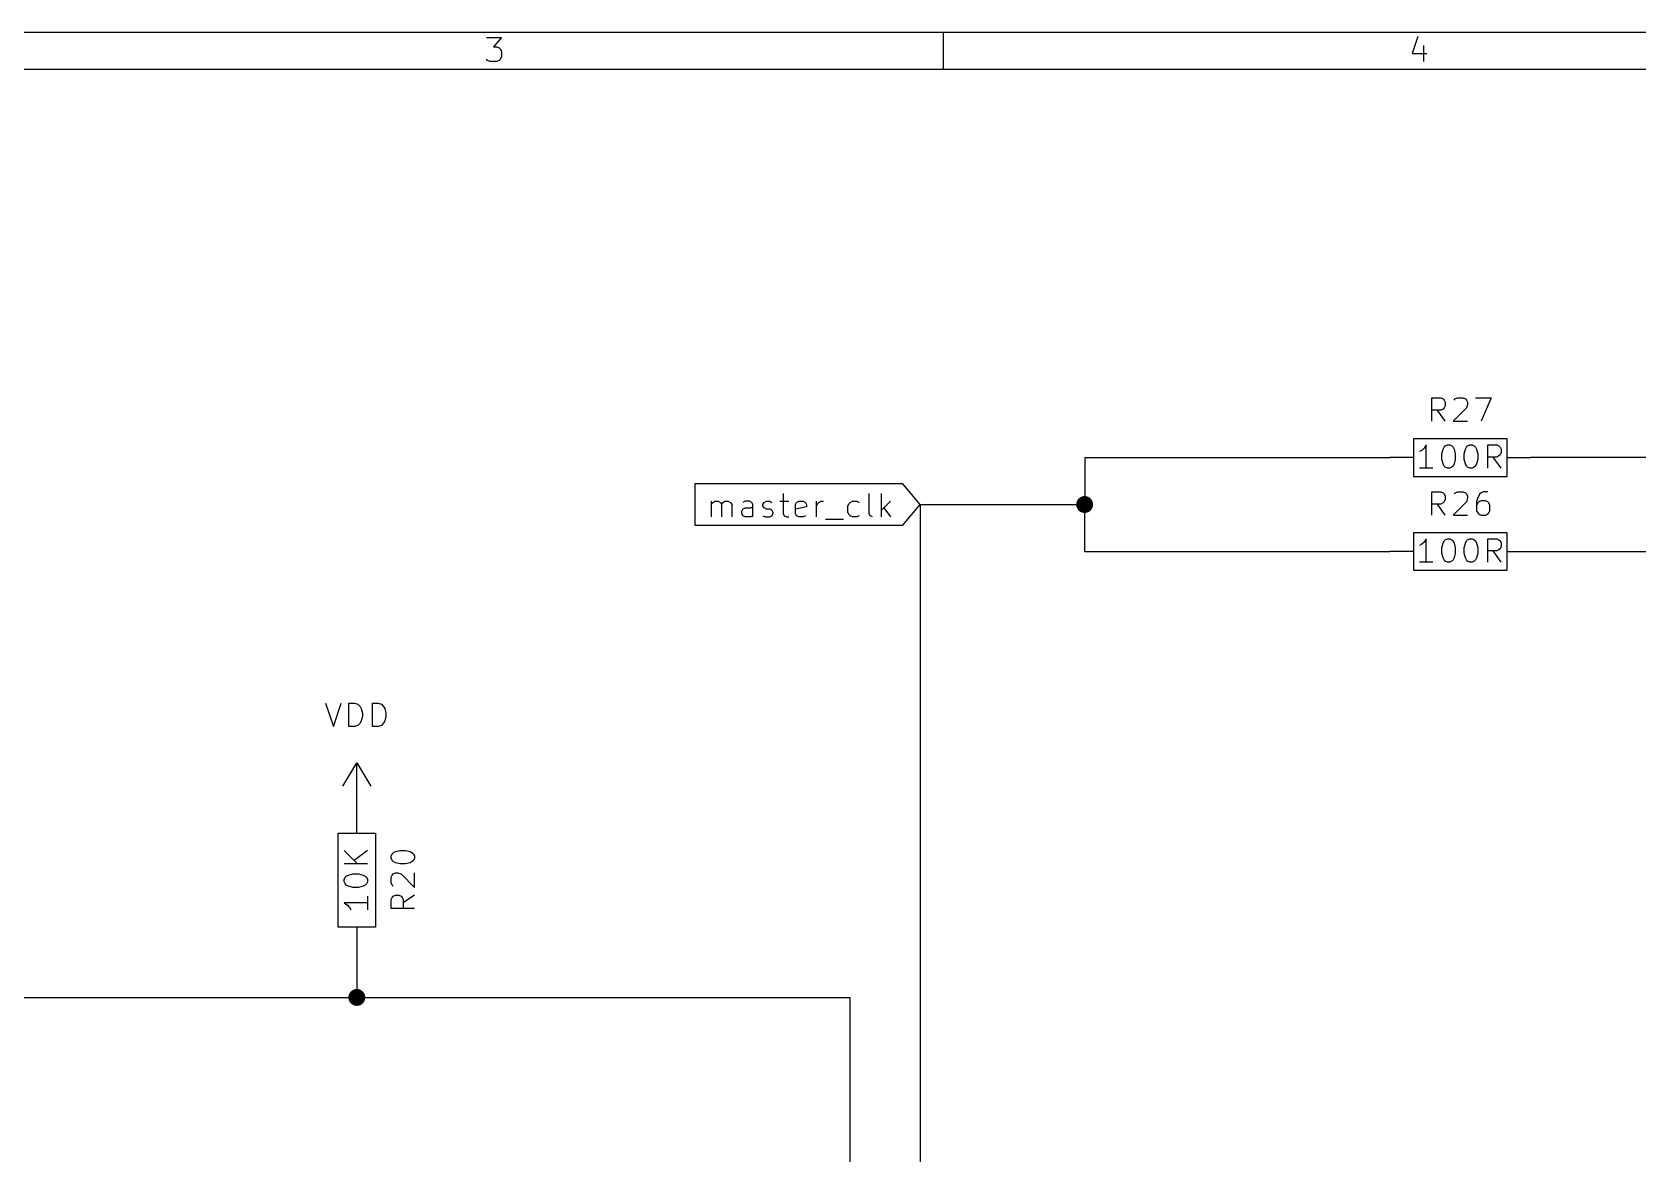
# Model space of a CAD drawing. Header units: millimetres. Extents: x 10 to 287, y -200 to -10.
# Drawn here: x 110.7 to 197.6, y -70.7 to -10 of the extents above; entities that cross this region are included whole.
import ezdxf

# ---------------------------------------------------------------- set-up
doc = ezdxf.new("R2010")
doc.units = ezdxf.units.MM
for name, color, linetype in [('GREENSIXTYFIVE', 129, 'CONTINUOUS'), ('LIGHTGREEN', 92, 'CONTINUOUS'), ('RED', 14, 'CONTINUOUS')]:
    doc.layers.add(name, color=color, linetype=linetype)

msp = doc.modelspace()

# ---------------------------------------------------------------- linework, layer by layer
at = {"layer": 'GREENSIXTYFIVE', "linetype": 'CONTINUOUS'}
for p, q in [((186.4178, -31.0592), (186.4178, -29.7892)), ((186.4178, -29.7892), (186.9016, -29.7892)), ((186.9016, -29.7892), (187.0226, -29.8497)), ((187.0226, -30.394), (186.9016, -30.4545)), ((187.0226, -29.8497), (187.0831, -29.9102)), ((187.0831, -30.3335), (187.0226, -30.394)), ((187.0831, -29.9102), (187.1435, -30.0311)), ((187.1435, -30.2126), (187.0831, -30.3335)), ((187.1435, -30.0311), (187.1435, -30.2126)), ((188.2926, -30.3335), (187.5669, -31.0592)), ((187.6274, -29.9102), (187.6878, -29.8497)), ((187.6878, -29.8497), (187.8088, -29.7892)), ((187.8088, -29.7892), (188.1112, -29.7892)), ((188.1112, -29.7892), (188.2321, -29.8497)), ((188.2321, -29.8497), (188.2926, -29.9102)), ((188.2926, -29.9102), (188.3531, -30.0311)), ((188.3531, -30.1521), (188.2926, -30.3335)), ((188.3531, -30.0311), (188.3531, -30.1521)), ((188.7764, -29.7892), (189.623, -29.7892)), ((189.623, -29.7892), (189.0788, -31.0592)), ((186.9016, -30.4545), (186.4178, -30.4545)), ((187.1435, -31.0592), (186.7202, -30.4545)), ((187.5669, -31.0592), (188.3531, -31.0592)), ((185.8736, -32.6316), (185.7527, -32.6921)), ((185.9946, -32.5107), (185.8736, -32.6316)), ((186.1155, -32.3292), (185.9946, -32.5107)), ((186.1155, -33.5992), (186.1155, -32.3292)), ((186.9622, -32.813), (187.0226, -32.5711)), ((186.9622, -33.1154), (186.9622, -32.813)), ((187.0226, -32.5711), (187.0831, -32.4502)), ((187.0831, -32.4502), (187.1436, -32.3897)), ((187.1436, -32.3897), (187.2645, -32.3292)), ((187.2645, -32.3292), (187.3855, -32.3292)), ((187.3855, -32.3292), (187.5064, -32.3897)), ((187.5064, -32.3897), (187.5669, -32.4502)), ((187.5669, -32.4502), (187.6274, -32.5711)), ((187.6274, -32.5711), (187.6879, -32.813)), ((187.6879, -32.813), (187.6879, -33.1154)), ((188.1717, -32.813), (188.2321, -32.5711)), ((188.1717, -33.1154), (188.1717, -32.813)), ((188.2321, -32.5711), (188.2926, -32.4502)), ((188.2926, -32.4502), (188.3531, -32.3897)), ((188.3531, -32.3897), (188.474, -32.3292)), ((188.474, -32.3292), (188.595, -32.3292)), ((188.595, -32.3292), (188.7159, -32.3897)), ((188.7159, -32.3897), (188.7764, -32.4502)), ((188.7764, -32.4502), (188.8369, -32.5711)), ((188.8369, -32.5711), (188.8974, -32.813)), ((188.8974, -32.813), (188.8974, -33.1154)), ((189.4416, -33.5992), (189.4416, -32.3292)), ((189.4416, -32.3292), (189.9254, -32.3292)), ((189.9254, -32.9945), (189.4416, -32.9945)), ((190.1673, -33.5992), (189.744, -32.9945)), ((189.9254, -32.3292), (190.0464, -32.3897)), ((190.0464, -32.934), (189.9254, -32.9945)), ((190.0464, -32.3897), (190.1069, -32.4502)), ((190.1069, -32.8735), (190.0464, -32.934)), ((190.1069, -32.4502), (190.1673, -32.5711)), ((190.1673, -32.7526), (190.1069, -32.8735)), ((190.1673, -32.5711), (190.1673, -32.7526)), ((186.4784, -33.5992), (185.7527, -33.5992)), ((187.0226, -33.3573), (186.9622, -33.1154)), ((187.0831, -33.4783), (187.0226, -33.3573)), ((187.1436, -33.5388), (187.0831, -33.4783)), ((187.2645, -33.5992), (187.1436, -33.5388)), ((187.3855, -33.5992), (187.2645, -33.5992)), ((187.5064, -33.5388), (187.3855, -33.5992)), ((187.5669, -33.4783), (187.5064, -33.5388)), ((187.6274, -33.3573), (187.5669, -33.4783)), ((187.6879, -33.1154), (187.6274, -33.3573)), ((188.2321, -33.3573), (188.1717, -33.1154)), ((188.2926, -33.4783), (188.2321, -33.3573)), ((188.3531, -33.5388), (188.2926, -33.4783)), ((188.474, -33.5992), (188.3531, -33.5388)), ((188.595, -33.5992), (188.474, -33.5992)), ((188.7159, -33.5388), (188.595, -33.5992)), ((188.7764, -33.4783), (188.7159, -33.5388)), ((188.8369, -33.3573), (188.7764, -33.4783)), ((188.8974, -33.1154), (188.8369, -33.3573)), ((186.4178, -36.1392), (186.4178, -34.8692)), ((186.4178, -34.8692), (186.9016, -34.8692)), ((186.9016, -35.5345), (186.4178, -35.5345)), ((187.1435, -36.1392), (186.7202, -35.5345)), ((186.9016, -34.8692), (187.0226, -34.9297)), ((187.0226, -35.474), (186.9016, -35.5345)), ((187.0226, -34.9297), (187.0831, -34.9902)), ((187.0831, -35.4135), (187.0226, -35.474)), ((187.0831, -34.9902), (187.1435, -35.1111)), ((187.1435, -35.2926), (187.0831, -35.4135)), ((187.1435, -35.1111), (187.1435, -35.2926)), ((188.2926, -35.4135), (187.5669, -36.1392)), ((187.6274, -34.9902), (187.6878, -34.9297)), ((187.6878, -34.9297), (187.8088, -34.8692)), ((187.8088, -34.8692), (188.1112, -34.8692)), ((188.1112, -34.8692), (188.2321, -34.9297)), ((188.2321, -34.9297), (188.2926, -34.9902)), ((188.2926, -34.9902), (188.3531, -35.1111)), ((188.3531, -35.2321), (188.2926, -35.4135)), ((188.3531, -35.1111), (188.3531, -35.2321)), ((188.8973, -35.1716), (188.8369, -35.4135)), ((188.8369, -35.4135), (188.8369, -35.8973)), ((188.8973, -35.474), (188.8369, -35.5949)), ((189.0183, -34.9902), (188.8973, -35.1716)), ((188.9578, -35.4135), (188.8973, -35.474)), ((189.0788, -35.353), (188.9578, -35.4135)), ((189.0788, -34.9297), (189.0183, -34.9902)), ((189.1997, -34.8692), (189.0788, -34.9297)), ((189.3207, -35.353), (189.0788, -35.353)), ((189.4416, -34.8692), (189.1997, -34.8692)), ((189.4416, -35.4135), (189.3207, -35.353)), ((189.5021, -35.474), (189.4416, -35.4135)), ((189.5626, -35.5949), (189.5021, -35.474)), ((189.5626, -35.8973), (189.5626, -35.5949)), ((187.5669, -36.1392), (188.3531, -36.1392)), ((188.8369, -35.8973), (188.8973, -36.0183)), ((188.8973, -36.0183), (188.9578, -36.0788)), ((188.9578, -36.0788), (189.0788, -36.1392)), ((189.0788, -36.1392), (189.3207, -36.1392)), ((189.3207, -36.1392), (189.4416, -36.0788)), ((189.4416, -36.0788), (189.5021, -36.0183)), ((189.5021, -36.0183), (189.5626, -35.8973)), ((185.8736, -37.7116), (185.7527, -37.7721)), ((185.9946, -37.5907), (185.8736, -37.7116)), ((186.1155, -37.4092), (185.9946, -37.5907)), ((186.1155, -38.6792), (186.1155, -37.4092)), ((186.9622, -37.893), (187.0226, -37.6511)), ((186.9622, -38.1954), (186.9622, -37.893)), ((187.0226, -38.4373), (186.9622, -38.1954)), ((187.0226, -37.6511), (187.0831, -37.5302)), ((187.0831, -37.5302), (187.1436, -37.4697)), ((187.1436, -37.4697), (187.2645, -37.4092)), ((187.2645, -37.4092), (187.3855, -37.4092)), ((187.3855, -37.4092), (187.5064, -37.4697)), ((187.5064, -37.4697), (187.5669, -37.5302)), ((187.5669, -37.5302), (187.6274, -37.6511)), ((187.6274, -37.6511), (187.6879, -37.893)), ((187.6879, -38.1954), (187.6274, -38.4373)), ((187.6879, -37.893), (187.6879, -38.1954)), ((188.1717, -37.893), (188.2321, -37.6511)), ((188.1717, -38.1954), (188.1717, -37.893)), ((188.2321, -38.4373), (188.1717, -38.1954)), ((188.2321, -37.6511), (188.2926, -37.5302)), ((188.2926, -37.5302), (188.3531, -37.4697)), ((188.3531, -37.4697), (188.474, -37.4092)), ((188.474, -37.4092), (188.595, -37.4092)), ((188.595, -37.4092), (188.7159, -37.4697)), ((188.7159, -37.4697), (188.7764, -37.5302)), ((188.7764, -37.5302), (188.8369, -37.6511)), ((188.8369, -37.6511), (188.8974, -37.893)), ((188.8974, -38.1954), (188.8369, -38.4373)), ((188.8974, -37.893), (188.8974, -38.1954)), ((189.4416, -38.6792), (189.4416, -37.4092)), ((189.4416, -37.4092), (189.9254, -37.4092)), ((189.9254, -38.0745), (189.4416, -38.0745)), ((190.1673, -38.6792), (189.744, -38.0745)), ((189.9254, -37.4092), (190.0464, -37.4697)), ((190.0464, -38.014), (189.9254, -38.0745)), ((190.0464, -37.4697), (190.1069, -37.5302)), ((190.1069, -37.9535), (190.0464, -38.014)), ((190.1069, -37.5302), (190.1673, -37.6511)), ((190.1673, -37.8326), (190.1069, -37.9535)), ((190.1673, -37.6511), (190.1673, -37.8326)), ((186.4784, -38.6792), (185.7527, -38.6792)), ((187.0831, -38.5583), (187.0226, -38.4373)), ((187.1436, -38.6188), (187.0831, -38.5583)), ((187.2645, -38.6792), (187.1436, -38.6188)), ((187.3855, -38.6792), (187.2645, -38.6792)), ((187.5064, -38.6188), (187.3855, -38.6792)), ((187.5669, -38.5583), (187.5064, -38.6188)), ((187.6274, -38.4373), (187.5669, -38.5583)), ((188.2926, -38.5583), (188.2321, -38.4373)), ((188.3531, -38.6188), (188.2926, -38.5583)), ((188.474, -38.6792), (188.3531, -38.6188)), ((188.595, -38.6792), (188.474, -38.6792)), ((188.7159, -38.6188), (188.595, -38.6792)), ((188.7764, -38.5583), (188.7159, -38.6188)), ((188.8369, -38.4373), (188.7764, -38.5583)), ((126.5766, -46.2992), (126.9999, -47.5692)), ((126.5766, -46.2992), (126.9999, -47.5692)), ((126.9999, -47.5692), (127.4233, -46.2992)), ((126.9999, -47.5692), (127.4233, -46.2992)), ((127.8466, -47.5692), (127.8466, -46.2992)), ((127.8466, -46.2992), (128.149, -46.2992)), ((127.8466, -47.5692), (127.8466, -46.2992)), ((127.8466, -46.2992), (128.149, -46.2992)), ((128.149, -46.2992), (128.3304, -46.3597)), ((128.149, -46.2992), (128.3304, -46.3597)), ((128.3304, -46.3597), (128.4514, -46.4807)), ((128.3304, -46.3597), (128.4514, -46.4807)), ((128.4514, -46.4807), (128.5119, -46.6016)), ((128.4514, -46.4807), (128.5119, -46.6016)), ((128.5119, -46.6016), (128.5723, -46.8435)), ((128.5119, -46.6016), (128.5723, -46.8435)), ((128.5723, -46.8435), (128.5723, -47.0249)), ((128.5723, -46.8435), (128.5723, -47.0249)), ((129.1166, -47.5692), (129.1166, -46.2992)), ((129.1166, -46.2992), (129.419, -46.2992)), ((129.1166, -47.5692), (129.1166, -46.2992)), ((129.1166, -46.2992), (129.419, -46.2992)), ((129.419, -46.2992), (129.6004, -46.3597)), ((129.419, -46.2992), (129.6004, -46.3597)), ((129.6004, -46.3597), (129.7214, -46.4807)), ((129.6004, -46.3597), (129.7214, -46.4807)), ((129.7214, -46.4807), (129.7819, -46.6016)), ((129.7214, -46.4807), (129.7819, -46.6016)), ((129.7819, -46.6016), (129.8423, -46.8435)), ((129.7819, -46.6016), (129.8423, -46.8435)), ((129.8423, -46.8435), (129.8423, -47.0249)), ((129.8423, -46.8435), (129.8423, -47.0249)), ((128.149, -47.5692), (127.8466, -47.5692)), ((128.149, -47.5692), (127.8466, -47.5692)), ((128.3304, -47.5088), (128.149, -47.5692)), ((128.3304, -47.5088), (128.149, -47.5692)), ((128.4514, -47.3878), (128.3304, -47.5088)), ((128.4514, -47.3878), (128.3304, -47.5088)), ((128.5119, -47.2668), (128.4514, -47.3878)), ((128.5119, -47.2668), (128.4514, -47.3878)), ((128.5723, -47.0249), (128.5119, -47.2668)), ((128.5723, -47.0249), (128.5119, -47.2668)), ((129.419, -47.5692), (129.1166, -47.5692)), ((129.419, -47.5692), (129.1166, -47.5692)), ((129.6004, -47.5088), (129.419, -47.5692)), ((129.6004, -47.5088), (129.419, -47.5692)), ((129.7214, -47.3878), (129.6004, -47.5088)), ((129.7214, -47.3878), (129.6004, -47.5088)), ((129.7819, -47.2668), (129.7214, -47.3878)), ((129.7819, -47.2668), (129.7214, -47.3878)), ((129.8423, -47.0249), (129.7819, -47.2668)), ((129.8423, -47.0249), (129.7819, -47.2668)), ((127.5791, -54.2774), (128.3048, -55.0031)), ((127.5791, -54.2774), (128.3048, -55.0031)), ((128.8491, -54.2774), (128.1234, -54.8216)), ((128.8491, -54.2774), (128.1234, -54.8216)), ((130.1191, -54.5797), (130.1796, -54.4588)), ((130.1191, -54.5797), (130.1796, -54.4588)), ((130.1191, -54.7007), (130.1191, -54.5797)), ((130.1191, -54.7007), (130.1191, -54.5797)), ((130.1796, -54.8216), (130.1191, -54.7007)), ((130.1796, -54.8216), (130.1191, -54.7007)), ((130.1796, -54.4588), (130.2401, -54.3983)), ((130.1796, -54.4588), (130.2401, -54.3983)), ((130.2401, -54.3983), (130.361, -54.3378)), ((130.2401, -54.3983), (130.361, -54.3378)), ((130.361, -54.3378), (130.6029, -54.2773)), ((130.361, -54.3378), (130.6029, -54.2773)), ((130.6029, -54.2773), (130.9053, -54.2773)), ((130.6029, -54.2773), (130.9053, -54.2773)), ((130.9053, -54.2773), (131.1472, -54.3378)), ((130.9053, -54.2773), (131.1472, -54.3378)), ((131.1472, -54.3378), (131.2682, -54.3983)), ((131.1472, -54.3378), (131.2682, -54.3983)), ((131.2682, -54.3983), (131.3287, -54.4588)), ((131.2682, -54.3983), (131.3287, -54.4588)), ((131.3287, -54.4588), (131.3891, -54.5797)), ((131.3287, -54.4588), (131.3891, -54.5797)), ((131.3891, -54.7007), (131.3287, -54.8216)), ((131.3891, -54.7007), (131.3287, -54.8216)), ((131.3891, -54.5797), (131.3891, -54.7007)), ((131.3891, -54.5797), (131.3891, -54.7007)), ((128.8491, -55.0031), (127.5791, -55.0031)), ((128.8491, -55.0031), (127.5791, -55.0031)), ((127.821, -55.6078), (128.0629, -55.5473)), ((127.821, -55.6078), (128.0629, -55.5473)), ((128.0629, -55.5473), (128.3653, -55.5473)), ((128.0629, -55.5473), (128.3653, -55.5473)), ((128.3653, -55.5473), (128.6072, -55.6078)), ((128.3653, -55.5473), (128.6072, -55.6078)), ((130.2401, -54.8821), (130.1796, -54.8216)), ((130.2401, -54.8821), (130.1796, -54.8216)), ((130.1796, -55.6078), (130.2401, -55.5473)), ((130.1796, -55.6078), (130.2401, -55.5473)), ((130.361, -54.9426), (130.2401, -54.8821)), ((130.361, -54.9426), (130.2401, -54.8821)), ((130.2401, -55.5473), (130.361, -55.4868)), ((130.2401, -55.5473), (130.361, -55.4868)), ((130.6029, -55.003), (130.361, -54.9426)), ((130.6029, -55.003), (130.361, -54.9426)), ((130.361, -55.4868), (130.482, -55.4868)), ((130.361, -55.4868), (130.482, -55.4868)), ((130.482, -55.4868), (130.6634, -55.5473)), ((130.482, -55.4868), (130.6634, -55.5473)), ((130.9053, -55.003), (130.6029, -55.003)), ((130.9053, -55.003), (130.6029, -55.003)), ((130.6634, -55.5473), (131.3891, -56.273)), ((130.6634, -55.5473), (131.3891, -56.273)), ((131.1472, -54.9426), (130.9053, -55.003)), ((131.1472, -54.9426), (130.9053, -55.003)), ((131.2682, -54.8821), (131.1472, -54.9426)), ((131.2682, -54.8821), (131.1472, -54.9426)), ((131.3287, -54.8216), (131.2682, -54.8821)), ((131.3287, -54.8216), (131.2682, -54.8821)), ((131.3891, -56.273), (131.3891, -55.4868)), ((131.3891, -56.273), (131.3891, -55.4868)), ((127.5791, -55.8497), (127.6396, -55.7288)), ((127.5791, -55.8497), (127.6396, -55.7288)), ((127.5791, -55.9707), (127.5791, -55.8497)), ((127.5791, -55.9707), (127.5791, -55.8497)), ((127.6396, -56.0916), (127.5791, -55.9707)), ((127.6396, -56.0916), (127.5791, -55.9707)), ((127.6396, -55.7288), (127.7001, -55.6683)), ((127.6396, -55.7288), (127.7001, -55.6683)), ((127.7001, -56.1521), (127.6396, -56.0916)), ((127.7001, -56.1521), (127.6396, -56.0916)), ((127.7001, -55.6683), (127.821, -55.6078)), ((127.7001, -55.6683), (127.821, -55.6078)), ((127.821, -56.2126), (127.7001, -56.1521)), ((127.821, -56.2126), (127.7001, -56.1521)), ((128.0629, -56.273), (127.821, -56.2126)), ((128.0629, -56.273), (127.821, -56.2126)), ((128.3653, -56.273), (128.0629, -56.273)), ((128.3653, -56.273), (128.0629, -56.273)), ((128.6072, -56.2126), (128.3653, -56.273)), ((128.6072, -56.2126), (128.3653, -56.273)), ((128.6072, -55.6078), (128.7282, -55.6683)), ((128.6072, -55.6078), (128.7282, -55.6683)), ((128.7282, -56.1521), (128.6072, -56.2126)), ((128.7282, -56.1521), (128.6072, -56.2126)), ((128.7282, -55.6683), (128.7887, -55.7288)), ((128.7282, -55.6683), (128.7887, -55.7288)), ((128.7887, -56.0916), (128.7282, -56.1521)), ((128.7887, -56.0916), (128.7282, -56.1521)), ((128.7887, -55.7288), (128.8491, -55.8497)), ((128.7887, -55.7288), (128.8491, -55.8497)), ((128.8491, -55.9707), (128.7887, -56.0916)), ((128.8491, -55.9707), (128.7887, -56.0916)), ((128.8491, -55.8497), (128.8491, -55.9707)), ((128.8491, -55.8497), (128.8491, -55.9707)), ((130.1191, -55.7287), (130.1796, -55.6078)), ((130.1191, -55.7287), (130.1796, -55.6078)), ((130.1191, -56.0311), (130.1191, -55.7287)), ((130.1191, -56.0311), (130.1191, -55.7287)), ((130.1796, -56.1521), (130.1191, -56.0311)), ((130.1796, -56.1521), (130.1191, -56.0311)), ((130.2401, -56.2125), (130.1796, -56.1521)), ((130.2401, -56.2125), (130.1796, -56.1521)), ((128.8491, -57.1197), (127.5791, -57.1197)), ((127.5791, -57.1197), (127.7606, -57.2406)), ((128.8491, -57.1197), (127.5791, -57.1197)), ((127.5791, -57.1197), (127.7606, -57.2406)), ((127.7606, -57.2406), (127.8815, -57.3616)), ((127.7606, -57.2406), (127.8815, -57.3616)), ((128.8491, -56.7568), (128.8491, -57.4825)), ((128.8491, -56.7568), (128.8491, -57.4825)), ((130.1191, -56.9383), (130.1796, -56.8173)), ((130.1191, -56.9383), (130.1796, -56.8173)), ((130.1191, -57.4221), (130.1191, -56.9383)), ((130.1191, -57.4221), (130.1191, -56.9383)), ((130.1796, -56.8173), (130.2401, -56.7568)), ((130.1796, -56.8173), (130.2401, -56.7568)), ((130.2401, -56.7568), (130.361, -56.6964)), ((130.2401, -56.7568), (130.361, -56.6964)), ((130.361, -56.6964), (130.5425, -56.6964)), ((130.361, -56.6964), (130.5425, -56.6964)), ((130.5425, -56.6964), (130.6634, -56.7568)), ((130.5425, -56.6964), (130.6634, -56.7568)), ((130.6634, -56.7568), (130.7239, -56.8173)), ((130.6634, -56.7568), (130.7239, -56.8173)), ((130.7239, -56.8173), (130.7844, -56.9383)), ((130.7239, -56.8173), (130.7844, -56.9383)), ((131.3891, -56.6964), (130.7844, -57.1197)), ((131.3891, -56.6964), (130.7844, -57.1197)), ((130.7844, -56.9383), (130.7844, -57.4221)), ((130.7844, -56.9383), (130.7844, -57.4221)), ((127.8815, -57.3616), (127.942, -57.4825)), ((127.8815, -57.3616), (127.942, -57.4825)), ((131.3891, -57.4221), (130.1191, -57.4221)), ((131.3891, -57.4221), (130.1191, -57.4221))]:
    msp.add_line(p, q, dxfattribs=at)
at = {"layer": 'LIGHTGREEN', "linetype": 'CONTINUOUS'}
for p, q in [((167.64, -33.02), (184.15, -33.02)), ((167.64, -33.02), (167.64, -35.56)), ((256.54, -33.02), (191.77, -33.02)), ((158.75, -35.56), (158.75, -102.87)), ((158.75, -35.56), (167.64, -35.56)), ((167.64, -38.1), (167.64, -35.56)), ((167.64, -38.1), (184.15, -38.1)), ((191.77, -38.1), (231.14, -38.1)), ((128.27, -59.69), (128.27, -62.23)), ((102.87, -62.23), (128.27, -62.23)), ((128.27, -62.23), (154.94, -62.23)), ((154.94, -62.23), (154.94, -87.63))]:
    msp.add_line(p, q, dxfattribs=at)
at = {"layer": 'LIGHTGREEN', "const_width": 0.4572}
for points in [[(167.4114, -35.56, 1), (167.8686, -35.56, 1)], [(128.0414, -62.23, 1), (128.4986, -62.23, 1)]]:
    msp.add_lwpolyline(points, format="xyb", close=True, dxfattribs=at)
at = {"layer": 'RED', "linetype": 'CONTINUOUS'}
for p, q in [((10, -10), (287.0022, -10)), ((135.2843, -10.2937), (136.089, -10.2937)), ((136.089, -10.2937), (135.6557, -10.7889)), ((160, -12), (160, -10)), ((185.6557, -10.2318), (185.3462, -11.1603)), ((135.6557, -10.7889), (135.8414, -10.7889)), ((135.8414, -10.7889), (135.9652, -10.8508)), ((135.9652, -10.8508), (136.0271, -10.9127)), ((136.0271, -10.9127), (136.089, -11.0365)), ((136.089, -11.0365), (136.089, -11.346)), ((185.3462, -11.1603), (186.1509, -11.1603)), ((185.9652, -10.727), (185.9652, -11.5937)), ((12, -12), (285.0022, -12)), ((135.3462, -11.5318), (135.2843, -11.4698)), ((135.47, -11.5937), (135.3462, -11.5318)), ((135.8414, -11.5937), (135.47, -11.5937)), ((135.9652, -11.5318), (135.8414, -11.5937)), ((136.0271, -11.4698), (135.9652, -11.5318)), ((136.089, -11.346), (136.0271, -11.4698)), ((185.42, -32.004), (185.42, -34.036)), ((190.5, -32.004), (185.42, -32.004)), ((190.5, -34.036), (190.5, -32.004)), ((185.42, -33.02), (184.15, -33.02)), ((190.5, -33.02), (191.77, -33.02)), ((157.7975, -34.4484), (146.5606, -34.4484)), ((146.5606, -34.4484), (146.5606, -35.56)), ((158.75, -35.56), (157.7975, -34.4484)), ((185.42, -34.036), (190.5, -34.036)), ((146.5606, -35.56), (146.5606, -36.6716)), ((147.4575, -36.23), (147.4575, -35.3834)), ((147.4575, -35.5043), (147.518, -35.4438)), ((147.518, -35.4438), (147.639, -35.3834)), ((147.639, -35.3834), (147.8204, -35.3834)), ((147.8204, -35.3834), (147.9413, -35.4438)), ((147.9413, -35.4438), (148.0018, -35.5648)), ((148.0018, -35.5648), (148.0623, -35.4438)), ((148.0018, -35.5648), (148.0018, -36.23)), ((148.0623, -35.4438), (148.1832, -35.3834)), ((148.1832, -35.3834), (148.3647, -35.3834)), ((148.3647, -35.3834), (148.4856, -35.4438)), ((148.4856, -35.4438), (148.5461, -35.5648)), ((148.5461, -35.5648), (148.5461, -36.23)), ((149.2718, -35.3834), (149.1508, -35.4438)), ((149.5137, -35.3834), (149.2718, -35.3834)), ((149.6346, -35.4438), (149.5137, -35.3834)), ((149.6951, -35.5648), (149.6346, -35.4438)), ((149.6951, -36.23), (149.6951, -35.5648)), ((150.2394, -35.5648), (150.2998, -35.4438)), ((150.2394, -35.6253), (150.2394, -35.5648)), ((150.2998, -35.4438), (150.4208, -35.3834)), ((150.4208, -35.3834), (150.6022, -35.3834)), ((150.6022, -35.3834), (150.7232, -35.4438)), ((151.1465, -35.3834), (151.6303, -35.3834)), ((151.3279, -34.96), (151.3279, -36.0486)), ((151.9932, -35.5648), (152.0536, -35.4438)), ((151.9932, -36.0486), (151.9932, -35.5648)), ((152.0536, -35.4438), (152.1746, -35.3834)), ((152.1746, -35.3834), (152.4165, -35.3834)), ((152.4165, -35.3834), (152.5374, -35.4438)), ((152.5374, -35.4438), (152.5979, -35.5648)), ((152.5979, -35.5648), (152.5979, -35.6857)), ((153.1422, -36.23), (153.1422, -35.3834)), ((153.1422, -35.6253), (153.2027, -35.5043)), ((153.2027, -35.5043), (153.2632, -35.4438)), ((153.2632, -35.4438), (153.3841, -35.3834)), ((153.3841, -35.3834), (153.5051, -35.3834)), ((154.8356, -35.6253), (154.896, -35.5043)), ((154.896, -35.5043), (154.9565, -35.4438)), ((154.9565, -35.4438), (155.0775, -35.3834)), ((155.0775, -35.3834), (155.3194, -35.3834)), ((155.3194, -35.3834), (155.4403, -35.4438)), ((155.9846, -36.0486), (155.9846, -34.96)), ((156.6498, -36.23), (156.6498, -34.96)), ((157.1336, -35.3834), (156.6498, -35.8672)), ((157.7975, -36.6716), (158.75, -35.56)), ((149.0904, -35.9276), (149.1508, -35.8067)), ((149.0904, -36.0486), (149.0904, -35.9276)), ((149.1508, -36.1696), (149.0904, -36.0486)), ((149.1508, -35.8067), (149.2718, -35.7462)), ((149.2718, -36.23), (149.1508, -36.1696)), ((149.2718, -35.7462), (149.5742, -35.7462)), ((149.5742, -36.23), (149.2718, -36.23)), ((149.5742, -35.7462), (149.6951, -35.6857)), ((149.6951, -36.1696), (149.5742, -36.23)), ((150.2998, -35.7462), (150.2394, -35.6253)), ((150.2394, -36.1696), (150.3603, -36.23)), ((150.4208, -35.8067), (150.2998, -35.7462)), ((150.3603, -36.23), (150.6022, -36.23)), ((150.6022, -35.8067), (150.4208, -35.8067)), ((150.7232, -35.8672), (150.6022, -35.8067)), ((150.6022, -36.23), (150.7232, -36.1696)), ((150.7836, -35.9881), (150.7232, -35.8672)), ((150.7232, -36.1696), (150.7836, -36.0486)), ((150.7836, -36.0486), (150.7836, -35.9881)), ((151.3279, -36.0486), (151.3884, -36.1696)), ((151.3884, -36.1696), (151.5094, -36.23)), ((151.5094, -36.23), (151.6303, -36.23)), ((152.5979, -35.6857), (151.9932, -35.8067)), ((152.0536, -36.1696), (151.9932, -36.0486)), ((152.1746, -36.23), (152.0536, -36.1696)), ((152.4165, -36.23), (152.1746, -36.23)), ((152.5374, -36.1696), (152.4165, -36.23)), ((153.6261, -36.351), (154.5937, -36.351)), ((154.8356, -35.9881), (154.8356, -35.6253)), ((154.896, -36.1091), (154.8356, -35.9881)), ((154.9565, -36.1696), (154.896, -36.1091)), ((155.0775, -36.23), (154.9565, -36.1696)), ((155.3194, -36.23), (155.0775, -36.23)), ((155.4403, -36.1696), (155.3194, -36.23)), ((156.0451, -36.1696), (155.9846, -36.0486)), ((156.1661, -36.23), (156.0451, -36.1696)), ((156.7708, -35.7462), (157.1336, -36.23)), ((146.5606, -36.6716), (157.7975, -36.6716)), ((185.42, -37.084), (185.42, -39.116)), ((190.5, -37.084), (185.42, -37.084)), ((190.5, -39.116), (190.5, -37.084)), ((185.42, -38.1), (184.15, -38.1)), ((190.5, -38.1), (191.77, -38.1)), ((185.42, -39.116), (190.5, -39.116)), ((127.508, -50.8), (128.27, -49.53)), ((128.27, -49.53), (129.032, -50.8)), ((128.27, -52.07), (128.27, -49.53)), ((128.27, -53.34), (128.27, -52.07)), ((128.27, -53.34), (128.27, -52.07)), ((127.254, -58.42), (127.254, -53.34)), ((127.254, -53.34), (129.286, -53.34)), ((129.286, -53.34), (129.286, -58.42)), ((129.286, -58.42), (127.254, -58.42)), ((128.27, -58.42), (128.27, -59.69)), ((128.27, -58.42), (128.27, -59.69))]:
    msp.add_line(p, q, dxfattribs=at)

doc.saveas('drawing.dxf')
